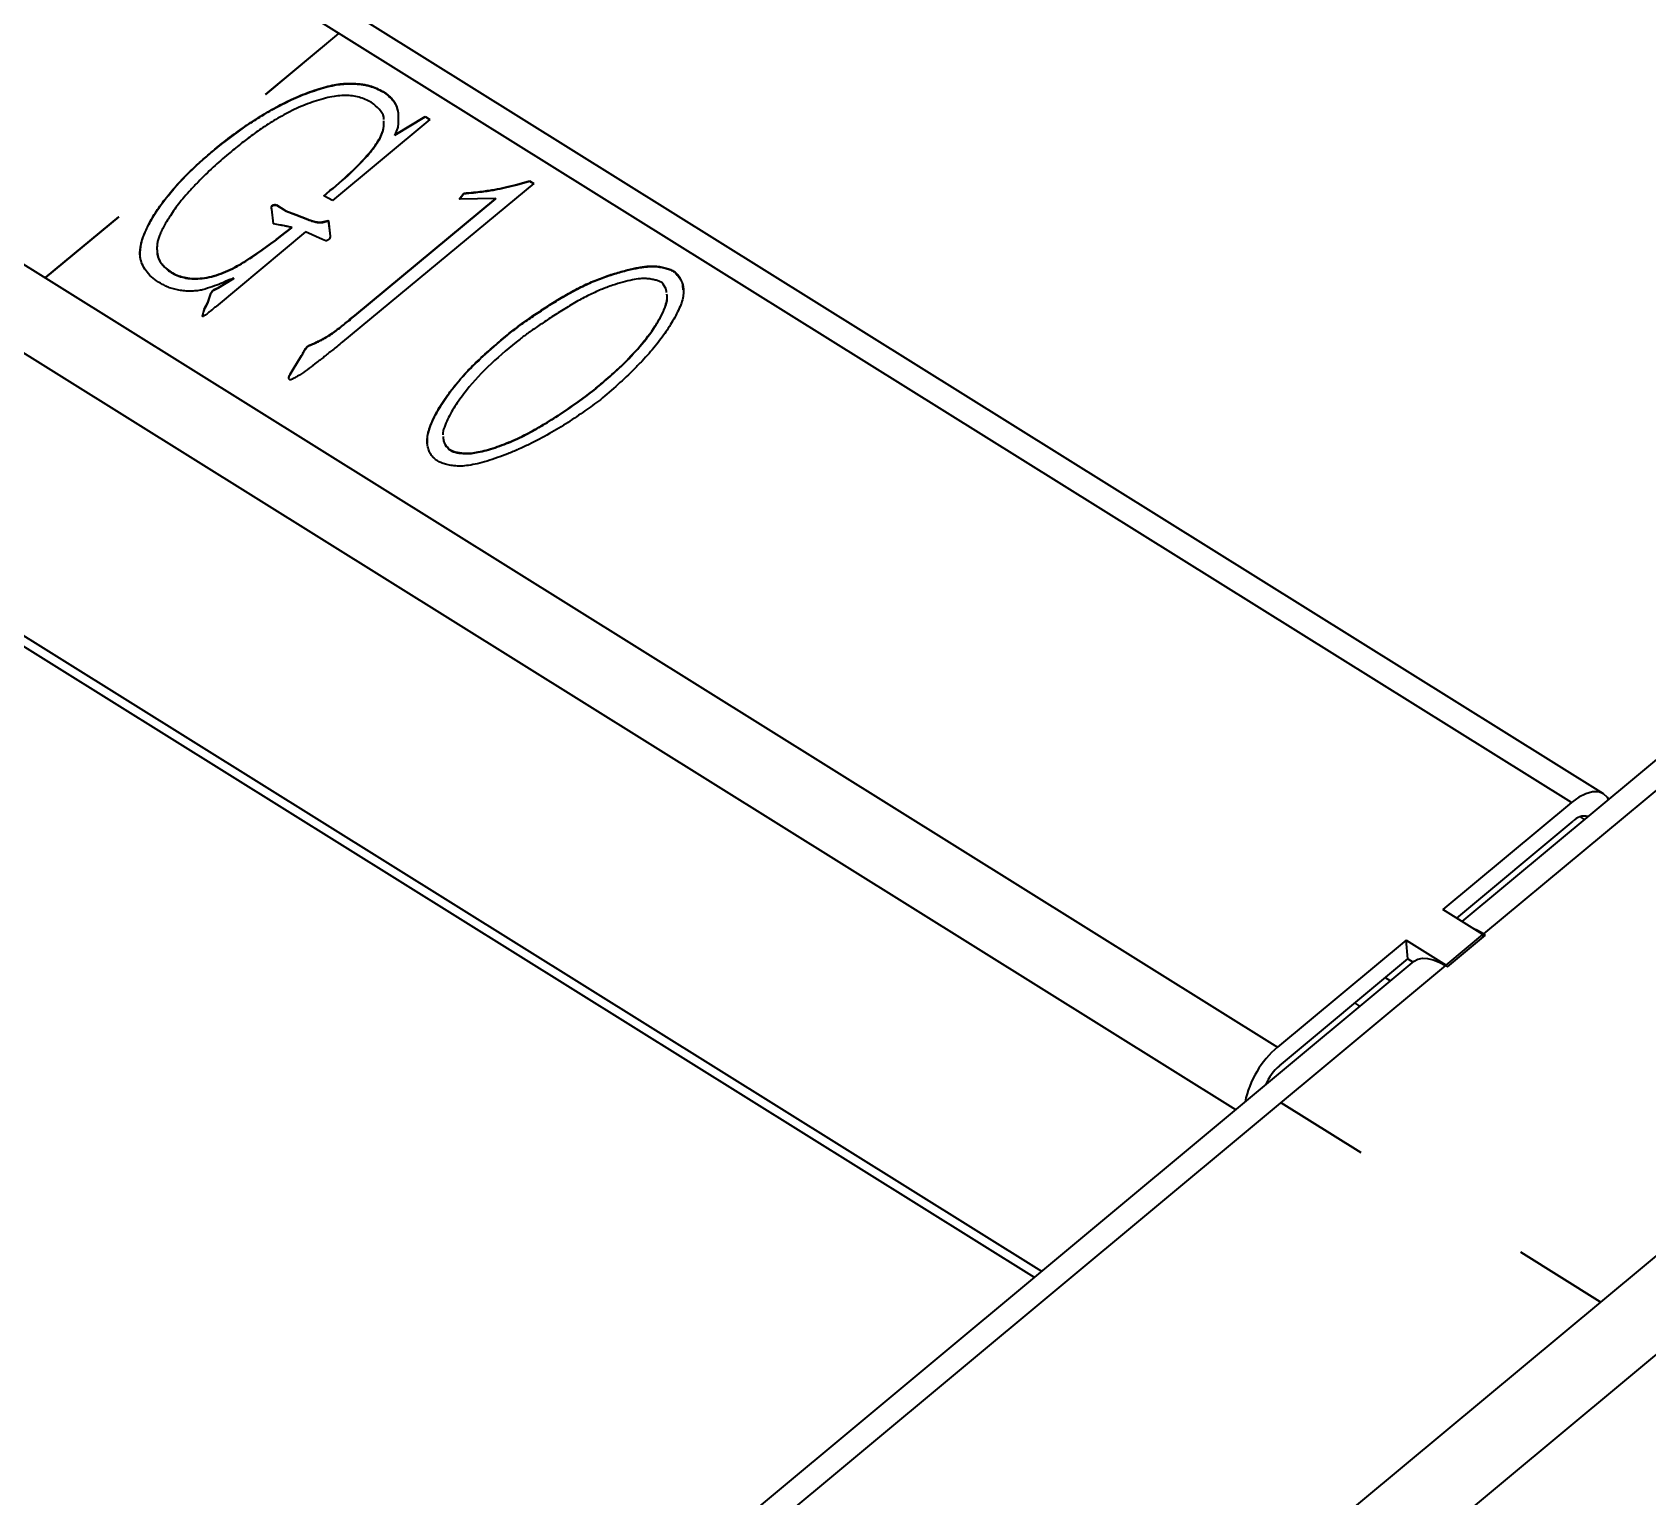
# Model space of a CAD drawing. Header units: millimetres. Extents: x 0 to 14850, y 0 to 10716.
# Drawn here: x 9689 to 10679, y 4542 to 5440 of the extents above; entities that cross this region are included whole.
import ezdxf

# ---------------------------------------------------------------- set-up
doc = ezdxf.new("R2010")
doc.units = ezdxf.units.MM
doc.header["$LTSCALE"] = 50

msp = doc.modelspace()

# ---------------------------------------------------------------- linework, layer by layer
at = {"color": 7, "linetype": 'Continuous', "lineweight": 35}
for p, q in [((8905.561, 3209.42), (12619.694, 6300.715)), ((12646.245, 6262.482), (8932.112, 3171.188)), ((10632.175, 4967.644), (8876.324, 6063.682)), ((10651.878, 4972.98), (8896.027, 6069.018)), ((8696.245, 5913.801), (10452.096, 4817.763)), ((11520.465, 5690.01), (10565.037, 4894.801)), ((11539.738, 5687.33), (10578.34, 4887.153)), ((8697.059, 5679.066), (10302.93, 4676.648)), ((9876.508, 5439.019), (9831.702, 5401.727)), ((9831.727, 5401.711), (9876.532, 5439.004)), ((9876.532, 5439.004), (9876.508, 5439.019)), ((9876.511, 5438.986), (9876.508, 5439.019)), ((9831.702, 5401.727), (9831.727, 5401.711)), ((9903.886, 5403.271), (9903.866, 5403.5)), ((9910.96, 5376.934), (9929.458, 5388.143)), ((9910.98, 5376.705), (9929.479, 5387.913)), ((9929.458, 5388.143), (9932.334, 5386.348)), ((9929.479, 5387.913), (9929.458, 5388.143)), ((9929.479, 5387.913), (9932.185, 5386.224)), ((9821.449, 5383.518), (9821.428, 5383.748)), ((9932.334, 5386.348), (9872.679, 5336.697)), ((9912.565, 5381.063), (9910.96, 5376.934)), ((9910.98, 5376.705), (9910.96, 5376.934)), ((9996.119, 5347.196), (9878.942, 5250.031)), ((9985.757, 5346.586), (9993.492, 5348.836)), ((9985.778, 5346.357), (9993.513, 5348.607)), ((9993.492, 5348.836), (9996.119, 5347.196)), ((9993.513, 5348.607), (9993.492, 5348.836)), ((9993.513, 5348.607), (9995.97, 5347.073)), ((9872.679, 5336.697), (9867.41, 5339.653)), ((9886.338, 5266.269), (9972.854, 5337.966)), ((9886.359, 5266.04), (9972.874, 5337.737)), ((9950.478, 5337.491), (9953.271, 5341.212)), ((9972.854, 5337.966), (9950.478, 5337.491)), ((9950.674, 5337.496), (9953.291, 5340.982)), ((9953.291, 5340.982), (9953.271, 5341.212)), ((9972.874, 5337.737), (9972.854, 5337.966)), ((9985.778, 5346.357), (9985.757, 5346.586)), ((9836.577, 5322.367), (9835.576, 5331.306)), ((9838.461, 5334.018), (9844.212, 5330.428)), ((9838.482, 5333.788), (9838.461, 5334.018)), ((9838.482, 5333.788), (9844.233, 5330.199)), ((9844.212, 5330.428), (9850.294, 5328.199)), ((9844.233, 5330.199), (9844.212, 5330.428)), ((9844.233, 5330.199), (9850.314, 5327.97)), ((9850.294, 5328.199), (9857.65, 5325.222)), ((9850.314, 5327.97), (9850.294, 5328.199)), ((9850.314, 5327.97), (9857.671, 5324.993)), ((9741.685, 5326.805), (9696.879, 5289.513)), ((9696.903, 5289.497), (9741.709, 5326.79)), ((9741.709, 5326.79), (9741.685, 5326.805)), ((9741.688, 5326.772), (9741.685, 5326.805)), ((9856.258, 5317.445), (9801.43, 5271.812)), ((9840.757, 5321.658), (9836.577, 5322.367)), ((9840.918, 5314.812), (9847.787, 5320.168)), ((9840.938, 5314.583), (9847.808, 5319.938)), ((9847.808, 5319.938), (9847.787, 5320.168)), ((9866.686, 5312.837), (9856.258, 5317.445)), ((9857.671, 5324.993), (9857.65, 5325.222)), ((9866.504, 5323.544), (9870.178, 5324.481)), ((9866.525, 5323.314), (9866.504, 5323.544)), ((9866.525, 5323.314), (9870.198, 5324.252)), ((9870.178, 5324.481), (9871.38, 5315.037)), ((9870.198, 5324.252), (9870.178, 5324.481)), ((9870.198, 5324.252), (9871.4, 5314.808)), ((9840.938, 5314.583), (9840.918, 5314.812)), ((9868.582, 5311.985), (9866.686, 5312.837)), ((9696.879, 5289.513), (9696.903, 5289.497)), ((9772.215, 5293.68), (9772.195, 5293.91)), ((9802.838, 5283.428), (9812.183, 5289.138)), ((9802.858, 5283.198), (9812.204, 5288.909)), ((9812.204, 5288.909), (9812.183, 5289.138)), ((10082.741, 5292.577), (10082.72, 5292.806)), ((9796.234, 5274.105), (9797.82, 5278.579)), ((9796.255, 5273.876), (9797.84, 5278.35)), ((9797.84, 5278.35), (9797.82, 5278.579)), ((9799.907, 5282.074), (9802.838, 5283.428)), ((9799.927, 5281.845), (9799.907, 5282.074)), ((9799.927, 5281.845), (9802.858, 5283.198)), ((9802.858, 5283.198), (9802.838, 5283.428)), ((9794.571, 5270.963), (9796.234, 5274.105)), ((9794.591, 5270.734), (9794.571, 5270.963)), ((9794.591, 5270.734), (9796.255, 5273.876)), ((9796.255, 5273.876), (9796.234, 5274.105)), ((9886.359, 5266.04), (9886.338, 5266.269)), ((9981.905, 5255.805), (9981.884, 5256.034)), ((9848.549, 5233.421), (9853.812, 5241.68)), ((9848.569, 5233.192), (9853.833, 5241.45)), ((9853.833, 5241.45), (9853.812, 5241.68)), ((9846.85, 5230.301), (9848.549, 5233.421)), ((9846.871, 5230.071), (9846.85, 5230.301)), ((9846.871, 5230.071), (9848.569, 5233.192)), ((9848.569, 5233.192), (9848.549, 5233.421)), ((10050.035, 5235.367), (10050.014, 5235.596)), ((9944.305, 5184.026), (9944.284, 5184.255)), ((10632.175, 4967.644), (10553.391, 4902.071)), ((10561.852, 4896.789), (10633.201, 4956.174)), ((10577.89, 4886.778), (10553.391, 4902.071)), ((10530.881, 4883.336), (10452.096, 4817.763)), ((10530.881, 4883.336), (10555.38, 4868.043)), ((10531.907, 4871.866), (10530.881, 4883.336)), ((10555.38, 4868.043), (10577.89, 4886.778)), ((10556.155, 4866.903), (10579.565, 4886.388)), ((10578.038, 4885.117), (10577.89, 4886.778)), ((10579.565, 4886.388), (10578.34, 4887.153)), ((10453.122, 4806.293), (10531.907, 4871.866)), ((10531.907, 4871.866), (10535.092, 4869.878)), ((10535.657, 4870.349), (9580.229, 4075.14)), ((10554.93, 4867.668), (9593.532, 4067.491)), ((10554.93, 4867.668), (10556.155, 4866.903)), ((10555.442, 4867.348), (10555.38, 4868.043)), ((10454.342, 4783.591), (10454.319, 4783.572)), ((10454.319, 4783.572), (10503.085, 4753.132)), ((10503.107, 4753.151), (10454.342, 4783.591)), ((10454.345, 4783.556), (10454.342, 4783.591)), ((10503.085, 4753.132), (10503.107, 4753.151)), ((10601.079, 4691.995), (10601.057, 4691.976)), ((10601.057, 4691.976), (10649.822, 4661.536)), ((10649.845, 4661.554), (10601.079, 4691.995)), ((10601.082, 4691.96), (10601.079, 4691.995)), ((10649.822, 4661.536), (10649.845, 4661.554))]:
    msp.add_line(p, q, dxfattribs=at)
at = {"color": 8, "linetype": 'Continuous', "lineweight": 35}
for p, q in [((10426.362, 4779.381), (8675.787, 5872.126)), ((8692.2, 5688.607), (10307.399, 4680.367)), ((10640.206, 4957.365), (10637.699, 4958.929)), ((10518.058, 4860.339), (10521.243, 4858.351)), ((10502.553, 4842.795), (10499.368, 4844.783))]:
    msp.add_line(p, q, dxfattribs=at)
at = {"color": 7, "linetype": 'Continuous', "lineweight": 35, "flags": 128}
for points in [[(10654.975, 4969.657), (10654.238, 4970.792), (10651.804, 4973.026), (10648.693, 4974.172), (10645.027, 4974.186), (10640.946, 4973.067), (10636.606, 4970.858), (10632.175, 4967.644)], [(10578.34, 4887.153), (10574.505, 4889.276), (10572.42, 4890.193)], [(10535.657, 4870.349), (10535.865, 4870.516), (10538.114, 4871.73), (10540.833, 4872.27), (10543.957, 4872.122), (10547.406, 4871.289), (10551.094, 4869.792), (10554.93, 4867.668)]]:
    msp.add_lwpolyline(points, dxfattribs=at)
at = {"color": 7, "linetype": 'Continuous', "lineweight": 35}
for centre, radius, start, end in [((10640.335, 4949.912), 9.492, 77.518519, 138.721875), ((10490.935, 4771.93), 60.075, 130.277976, 168.240458), ((10473.489, 4782.714), 31.158, 130.819744, 157.470445)]:
    msp.add_arc(centre, radius, start, end, dxfattribs=at)
for points, knots in [([(9821.428, 5383.748), (9824.443, 5385.705), (9830.657, 5389.741), (9838.993, 5394.41), (9846.068, 5398.006), (9851.571, 5400.538), (9857.251, 5402.765), (9862.943, 5404.75), (9868.456, 5406.43), (9873.676, 5407.628), (9878.492, 5408.319), (9882.877, 5408.545), (9886.77, 5408.403), (9890.184, 5408.168), (9893.082, 5407.706), (9896.294, 5406.917), (9899.886, 5405.521), (9902.512, 5404.187), (9903.866, 5403.5)], [0, 0, 0, 0, 0.1268755, 0.2615097, 0.3302295, 0.3983294, 0.4663562, 0.5336908, 0.5977572, 0.6554673, 0.7074202, 0.7544068, 0.7966438, 0.8337754, 0.8657992, 0.8935533, 0.9451629, 1, 1, 1, 1]), ([(9821.449, 5383.518), (9824.464, 5385.476), (9830.678, 5389.511), (9839.013, 5394.18), (9846.088, 5397.777), (9851.591, 5400.308), (9857.271, 5402.536), (9862.963, 5404.521), (9868.476, 5406.201), (9873.696, 5407.399), (9878.513, 5408.09), (9882.897, 5408.315), (9886.791, 5408.173), (9890.205, 5407.939), (9893.103, 5407.476), (9896.315, 5406.687), (9899.906, 5405.291), (9902.533, 5403.958), (9903.886, 5403.271)], [0, 0, 0, 0, 0.1268755, 0.2615097, 0.3302295, 0.3983294, 0.4663562, 0.5336908, 0.5977572, 0.6554673, 0.7074202, 0.7544068, 0.7966438, 0.8337754, 0.8657992, 0.8935533, 0.9451629, 1, 1, 1, 1]), ([(9898.053, 5395.87), (9896.926, 5396.572), (9894.738, 5397.936), (9891.008, 5399.486), (9887.052, 5400.503), (9882.865, 5401.101), (9878.352, 5401.129), (9873.506, 5400.611), (9868.326, 5399.492), (9862.889, 5397.907), (9857.362, 5395.919), (9851.879, 5393.712), (9846.647, 5391.2), (9840.023, 5387.633), (9832.307, 5383.017), (9823.984, 5377.148), (9816.233, 5371.288), (9811.359, 5367.278), (9808.929, 5365.279)], [0, 0, 0, 0, 0.0429533, 0.0833737, 0.1232575, 0.1628948, 0.2043947, 0.2498116, 0.2992006, 0.3538057, 0.4112539, 0.4687483, 0.5257988, 0.5829084, 0.6943517, 0.7987664, 0.8996659, 1, 1, 1, 1]), ([(9903.866, 5403.5), (9904.634, 5403), (9906.132, 5402.023), (9908.009, 5400.347), (9909.597, 5398.6), (9911.331, 5396.11), (9912.667, 5392.595), (9913.154, 5388.894), (9913.027, 5385.966), (9913.017, 5384.045), (9912.834, 5382.446), (9912.648, 5381.489), (9912.565, 5381.063)], [0, 0, 0, 0, 0.0935705, 0.1825143, 0.2690925, 0.3543046, 0.5284601, 0.715, 0.80627, 0.8835446, 0.9481365, 1, 1, 1, 1]), ([(9903.886, 5403.271), (9906.018, 5401.652), (9910.283, 5398.414), (9912.536, 5393.786), (9912.697, 5391.321), (9912.709, 5391.143)], [0, 0, 0, 0, 0.4811125, 0.9626341, 1, 1, 1, 1]), ([(9904.266, 5386.424), (9904.268, 5386.456), (9904.377, 5388.282), (9902.509, 5391.792), (9899.539, 5394.51), (9898.053, 5395.87)], [0, 0, 0, 0, 0.0088626, 0.503873, 1, 1, 1, 1]), ([(9768.559, 5285.3), (9766.912, 5286.226), (9763.627, 5288.072), (9759.855, 5291.657), (9757.013, 5295.555), (9755.462, 5299.05), (9754.836, 5301.998), (9754.667, 5304.408), (9754.833, 5307.013), (9755.339, 5309.82), (9756.166, 5312.832), (9757.336, 5316.088), (9758.822, 5319.59), (9760.727, 5323.317), (9762.863, 5327.234), (9765.493, 5331.268), (9768.435, 5335.419), (9772.788, 5340.973), (9778.391, 5347.577), (9785.676, 5354.912), (9793.367, 5361.985), (9801.769, 5369.178), (9811.079, 5376.6), (9817.927, 5381.329), (9821.428, 5383.748)], [0, 0, 0, 0, 0.0403002, 0.08035589, 0.1194723, 0.15735705, 0.17675854, 0.19754225, 0.22012137, 0.24424942, 0.27049177, 0.29895608, 0.33040396, 0.36410791, 0.40024635, 0.43762732, 0.47738624, 0.51863216, 0.59947935, 0.67349709, 0.74692892, 0.82693022, 0.91150208, 1, 1, 1, 1]), ([(9754.795, 5303.039), (9754.924, 5305.423), (9755.225, 5311.027), (9758.842, 5319.646), (9763.778, 5328.777), (9772.231, 5340.426), (9784.737, 5354.21), (9802.021, 5369.588), (9814.973, 5378.875), (9821.449, 5383.518)], [0, 0, 0, 0, 0.0759805, 0.1786065, 0.2812826, 0.3839737, 0.5892683, 0.7946504, 1, 1, 1, 1]), ([(9867.41, 5339.653), (9872.444, 5343.831), (9882.512, 5352.185), (9893.644, 5363.504), (9901.083, 5373.14), (9904.202, 5379.907), (9904.214, 5384.093), (9904.219, 5385.577)], [0, 0, 0, 0, 0.3055083, 0.6109671, 0.7636037, 0.9161732, 1, 1, 1, 1]), ([(9867.43, 5339.424), (9872.465, 5343.601), (9882.533, 5351.955), (9893.664, 5363.275), (9901.103, 5372.911), (9904.222, 5379.678), (9904.235, 5383.864), (9904.239, 5385.348)], [0, 0, 0, 0, 0.3055083, 0.6109671, 0.7636037, 0.9161732, 1, 1, 1, 1]), ([(9808.929, 5365.279), (9805.785, 5362.584), (9799.271, 5357.001), (9791.763, 5349.576), (9785.9, 5343.438), (9781.9, 5338.929), (9778.348, 5334.593), (9775.336, 5330.429), (9772.77, 5326.508), (9770.469, 5322.954), (9768.715, 5319.704), (9767.299, 5316.782), (9766.304, 5314.095), (9765.487, 5311.605), (9765.184, 5309.25), (9765.07, 5306.397), (9765.461, 5303.144), (9766.759, 5299.62), (9768.934, 5296.474), (9771.087, 5294.78), (9772.195, 5293.91)], [0, 0, 0, 0, 0.127726, 0.2645571, 0.3332368, 0.3982819, 0.4589229, 0.5162218, 0.5691346, 0.6169332, 0.6591212, 0.6964719, 0.7300719, 0.7612072, 0.7903915, 0.8174775, 0.8672857, 0.911985, 0.9547325, 1, 1, 1, 1]), ([(9953.271, 5341.212), (9955.245, 5341.38), (9958.946, 5341.696), (9964.08, 5342.267), (9968.425, 5342.857), (9973.248, 5343.628), (9978.939, 5344.905), (9983.423, 5346.011), (9985.757, 5346.586)], [0, 0, 0, 0, 0.1795186, 0.3365151, 0.4679989, 0.5771274, 0.7798212, 1, 1, 1, 1]), ([(9953.291, 5340.982), (9955.265, 5341.151), (9958.966, 5341.467), (9964.1, 5342.037), (9968.445, 5342.627), (9973.268, 5343.399), (9978.959, 5344.676), (9983.443, 5345.781), (9985.778, 5346.357)], [0, 0, 0, 0, 0.1795186, 0.3365151, 0.4679989, 0.5771274, 0.7798212, 1, 1, 1, 1]), ([(9835.576, 5331.306), (9835.428, 5331.813), (9835.205, 5332.575), (9835.531, 5333.642), (9836.317, 5333.952), (9836.935, 5334.191), (9837.695, 5334.199), (9838.179, 5334.084), (9838.461, 5334.018)], [0, 0, 0, 0, 0.3504839, 0.5270843, 0.6470798, 0.7507832, 0.8547742, 1, 1, 1, 1]), ([(9835.387, 5332.135), (9835.373, 5332.195), (9835.32, 5332.423), (9835.382, 5332.825), (9835.567, 5333.369), (9836.242, 5333.694), (9836.945, 5333.972), (9837.756, 5333.962), (9838.24, 5333.846), (9838.482, 5333.788)], [0, 0, 0, 0, 0.0532698, 0.2025341, 0.3479894, 0.5086471, 0.6730289, 0.8363691, 1, 1, 1, 1]), ([(9847.787, 5320.168), (9846.947, 5320.368), (9845.435, 5320.729), (9843.394, 5321.123), (9841.907, 5321.455), (9841.081, 5321.601), (9840.757, 5321.658)], [0, 0, 0, 0, 0.3627987, 0.6524748, 0.8639913, 1, 1, 1, 1]), ([(9857.65, 5325.222), (9858.157, 5325.001), (9859.489, 5324.42), (9861.862, 5323.859), (9864.31, 5323.287), (9865.888, 5323.471), (9866.504, 5323.544)], [0, 0, 0, 0, 0.1914671, 0.5034141, 0.8058512, 1, 1, 1, 1]), ([(9857.671, 5324.993), (9858.177, 5324.772), (9859.51, 5324.191), (9861.883, 5323.629), (9864.33, 5323.057), (9865.908, 5323.242), (9866.525, 5323.314)], [0, 0, 0, 0, 0.1914671, 0.5034141, 0.8058512, 1, 1, 1, 1]), ([(9772.195, 5293.91), (9773.292, 5293.181), (9775.508, 5291.709), (9779.556, 5290.149), (9784.039, 5289.081), (9789.02, 5288.839), (9794.401, 5289.249), (9800.054, 5290.534), (9805.843, 5292.464), (9811.497, 5295.06), (9816.939, 5298.086), (9822.109, 5301.342), (9826.946, 5304.637), (9831.617, 5307.863), (9836.237, 5311.238), (9839.309, 5313.583), (9840.918, 5314.812)], [0, 0, 0, 0, 0.05592847, 0.11296138, 0.1707908, 0.23088314, 0.29540561, 0.36708307, 0.44344252, 0.52330691, 0.60529322, 0.68746741, 0.76684431, 0.84135464, 0.91689275, 1, 1, 1, 1]), ([(9772.215, 5293.68), (9773.312, 5292.952), (9775.529, 5291.48), (9779.577, 5289.92), (9784.06, 5288.852), (9789.041, 5288.609), (9794.422, 5289.019), (9800.074, 5290.305), (9805.864, 5292.234), (9811.518, 5294.831), (9816.96, 5297.856), (9822.129, 5301.113), (9826.967, 5304.408), (9831.638, 5307.634), (9836.257, 5311.008), (9839.329, 5313.354), (9840.938, 5314.583)], [0, 0, 0, 0, 0.05592847, 0.11296138, 0.1707908, 0.23088314, 0.29540561, 0.36708307, 0.44344252, 0.52330691, 0.60529322, 0.68746741, 0.76684431, 0.84135464, 0.91689275, 1, 1, 1, 1]), ([(9871.38, 5315.037), (9871.35, 5314.617), (9871.293, 5313.818), (9870.47, 5312.845), (9869.589, 5312.115), (9868.864, 5312.021), (9868.582, 5311.985)], [0, 0, 0, 0, 0.3162875, 0.6016237, 0.8455308, 1, 1, 1, 1]), ([(9765.249, 5305.839), (9765.238, 5305.728), (9765.017, 5303.382), (9766.586, 5298.767), (9770.34, 5295.375), (9772.215, 5293.68)], [0, 0, 0, 0, 0.0242917, 0.5126262, 1, 1, 1, 1]), ([(9812.183, 5289.138), (9811.231, 5288.771), (9808.941, 5287.888), (9805.157, 5286.143), (9800.295, 5284.257), (9795.668, 5282.677), (9791.55, 5281.615), (9788.205, 5281.185), (9784.752, 5281.092), (9781.237, 5281.307), (9777.758, 5281.819), (9774.458, 5282.704), (9771.327, 5283.802), (9769.479, 5284.802), (9768.559, 5285.3)], [0, 0, 0, 0, 0.0669309, 0.1608946, 0.2773114, 0.4088318, 0.4785325, 0.5495225, 0.621851, 0.6974702, 0.7746518, 0.8495855, 0.925122, 1, 1, 1, 1]), ([(9981.884, 5256.034), (9984.11, 5257.718), (9988.657, 5261.161), (9995.934, 5266.268), (10003.79, 5271.435), (10012.005, 5276.662), (10020.543, 5281.547), (10029.164, 5285.88), (10037.822, 5289.456), (10045.042, 5291.848), (10050.617, 5293.42), (10054.459, 5294.404), (10058, 5295.179), (10061.237, 5295.798), (10064.178, 5296.248), (10066.841, 5296.502), (10069.2, 5296.562), (10071.874, 5296.393), (10074.776, 5295.909), (10077.894, 5295.156), (10080.572, 5294.152), (10082.021, 5293.244), (10082.72, 5292.806)], [0, 0, 0, 0, 0.0791712, 0.1618012, 0.2492311, 0.3402747, 0.4308888, 0.5170824, 0.5988196, 0.6770001, 0.713844, 0.7476644, 0.7785147, 0.806224, 0.831423, 0.8539028, 0.8738343, 0.8911255, 0.9222864, 0.950136, 0.975947, 1, 1, 1, 1]), ([(9981.905, 5255.805), (9984.13, 5257.489), (9988.678, 5260.931), (9995.955, 5266.039), (10003.81, 5271.205), (10012.026, 5276.432), (10020.563, 5281.317), (10029.184, 5285.65), (10037.842, 5289.226), (10045.062, 5291.618), (10050.637, 5293.19), (10054.479, 5294.174), (10058.021, 5294.95), (10061.257, 5295.568), (10064.199, 5296.019), (10066.862, 5296.272), (10069.221, 5296.332), (10071.895, 5296.163), (10074.796, 5295.68), (10077.914, 5294.927), (10080.593, 5293.923), (10082.042, 5293.015), (10082.741, 5292.577)], [0, 0, 0, 0, 0.0791712, 0.1618012, 0.2492311, 0.3402747, 0.4308888, 0.5170824, 0.5988196, 0.6770001, 0.713844, 0.7476644, 0.7785147, 0.806224, 0.831423, 0.8539028, 0.8738343, 0.8911255, 0.9222864, 0.950136, 0.975947, 1, 1, 1, 1]), ([(10074.546, 5286.364), (10073.962, 5286.676), (10072.734, 5287.33), (10070.484, 5288.015), (10067.866, 5288.529), (10064.761, 5288.924), (10060.9, 5288.861), (10056.209, 5288.055), (10050.622, 5286.679), (10044.181, 5284.699), (10037.107, 5282.054), (10029.683, 5278.611), (10021.88, 5274.528), (10014.096, 5269.758), (10006.493, 5264.864), (9999.441, 5260.21), (9993.238, 5255.892), (9989.459, 5253.081), (9987.675, 5251.754)], [0, 0, 0, 0, 0.0217107, 0.0456219, 0.0723008, 0.1021573, 0.1384444, 0.1841699, 0.24067, 0.3078257, 0.3841625, 0.4674082, 0.5582214, 0.6572676, 0.7562716, 0.8465377, 0.9275898, 1, 1, 1, 1]), ([(10082.72, 5292.806), (10083.282, 5292.298), (10084.469, 5291.226), (10085.716, 5289.217), (10086.812, 5286.897), (10087.715, 5284.21), (10088.12, 5281.108), (10087.688, 5277.592), (10086.66, 5273.682), (10084.133, 5267.934), (10080.043, 5260.571), (10075.133, 5253.249), (10070.567, 5247.415), (10066.739, 5242.869), (10062.414, 5238.223), (10056.207, 5231.788), (10047.732, 5223.843), (10040.546, 5217.675), (10036.946, 5214.585)], [0, 0, 0, 0, 0.0227284, 0.0480059, 0.0760677, 0.107769, 0.143167, 0.1821518, 0.2268697, 0.2769301, 0.3836685, 0.4913303, 0.5473754, 0.6062278, 0.667909, 0.7329896, 0.8662223, 1, 1, 1, 1]), ([(10082.741, 5292.577), (10084.507, 5290.517), (10087.29, 5287.272), (10087.438, 5283.401), (10087.492, 5281.986)], [0, 0, 0, 0, 0.63448607, 1, 1, 1, 1]), ([(9797.82, 5278.579), (9798.043, 5279.289), (9798.437, 5280.543), (9799.462, 5281.611), (9799.907, 5282.074)], [0, 0, 0, 0, 0.5657763, 1, 1, 1, 1]), ([(9797.84, 5278.35), (9798.063, 5279.059), (9798.457, 5280.314), (9799.482, 5281.381), (9799.927, 5281.845)], [0, 0, 0, 0, 0.5657763, 1, 1, 1, 1]), ([(10050.014, 5235.596), (10053.824, 5239.474), (10061.443, 5247.227), (10069.361, 5257.639), (10074.546, 5266.341), (10077.022, 5272.325), (10078.197, 5276.754), (10077.784, 5278.785), (10077.679, 5279.3)], [0, 0, 0, 0, 0.29024978, 0.58038825, 0.72555487, 0.87055795, 0.96718891, 1, 1, 1, 1]), ([(10050.035, 5235.367), (10053.845, 5239.244), (10061.463, 5246.997), (10069.381, 5257.41), (10074.566, 5266.111), (10077.042, 5272.095), (10078.217, 5276.525), (10077.804, 5278.555), (10077.699, 5279.07)], [0, 0, 0, 0, 0.29024978, 0.58038825, 0.72555487, 0.87055795, 0.96718891, 1, 1, 1, 1]), ([(10077.528, 5280.224), (10077.461, 5280.931), (10077.248, 5283.171), (10075.644, 5285.067), (10074.546, 5286.364)], [0, 0, 0, 0, 0.31574779, 1, 1, 1, 1]), ([(9801.43, 5271.812), (9800.803, 5271.285), (9799.624, 5270.294), (9797.941, 5268.956), (9796.52, 5267.827), (9795.394, 5266.927), (9794.477, 5266.245), (9793.841, 5265.87), (9793.428, 5265.524), (9792.794, 5265.729), (9793.431, 5266.936), (9793.548, 5268.2), (9793.95, 5269.744), (9794.399, 5270.625), (9794.571, 5270.963)], [0, 0, 0, 0, 0.1462321, 0.2748402, 0.3807624, 0.4665218, 0.5322678, 0.5754245, 0.601747, 0.6097199, 0.6775596, 0.7999633, 0.9231951, 1, 1, 1, 1]), ([(9793.113, 5266.062), (9793.15, 5266.161), (9793.311, 5266.59), (9793.697, 5268.161), (9794.202, 5269.613), (9794.591, 5270.734)], [0, 0, 0, 0, 0.0639203, 0.2778623, 1, 1, 1, 1]), ([(9853.812, 5241.68), (9854.245, 5242.498), (9854.992, 5243.914), (9856.068, 5245.705), (9856.824, 5246.849), (9857.592, 5247.656), (9858.946, 5248.056), (9860.621, 5248.863), (9862.883, 5249.82), (9865.375, 5251.055), (9867.988, 5252.467), (9870.694, 5254.053), (9873.48, 5256.001), (9876.078, 5257.864), (9878.428, 5259.79), (9880.696, 5261.621), (9883.402, 5263.811), (9885.309, 5265.407), (9886.338, 5266.269)], [0, 0, 0, 0, 0.076319, 0.1319609, 0.1693655, 0.1869914, 0.2144928, 0.2583566, 0.3139985, 0.3785449, 0.44759, 0.5180405, 0.5961082, 0.6894677, 0.7464037, 0.8178283, 0.9016721, 1, 1, 1, 1]), ([(9853.833, 5241.45), (9854.265, 5242.269), (9855.013, 5243.684), (9856.089, 5245.475), (9856.844, 5246.62), (9857.613, 5247.427), (9858.967, 5247.827), (9860.642, 5248.633), (9862.903, 5249.591), (9865.396, 5250.826), (9868.008, 5252.238), (9870.715, 5253.823), (9873.5, 5255.772), (9876.098, 5257.635), (9878.448, 5259.561), (9880.716, 5261.391), (9883.423, 5263.581), (9885.33, 5265.178), (9886.359, 5266.04)], [0, 0, 0, 0, 0.076319, 0.1319609, 0.1693655, 0.1869914, 0.2144928, 0.2583566, 0.3139985, 0.3785449, 0.44759, 0.5180405, 0.5961082, 0.6894677, 0.7464037, 0.8178283, 0.9016721, 1, 1, 1, 1]), ([(9878.942, 5250.031), (9877.859, 5249.171), (9875.783, 5247.522), (9872.886, 5245.117), (9870.163, 5243.002), (9867.806, 5241.052), (9865.652, 5239.372), (9863.76, 5237.926), (9862.215, 5236.654), (9859.661, 5234.748), (9856.09, 5232.183), (9852.342, 5229.531), (9849.454, 5227.849), (9848.023, 5227.086), (9846.659, 5226.707), (9846.29, 5227.078), (9846.14, 5227.228)], [0, 0, 0, 0, 0.1036595, 0.1987555, 0.2842564, 0.3611906, 0.4296033, 0.4884057, 0.5386331, 0.5803565, 0.7249894, 0.8625637, 0.9201895, 0.9604083, 0.983938, 1, 1, 1, 1]), ([(9935.897, 5177.946), (9935.315, 5178.435), (9934.089, 5179.466), (9932.731, 5181.428), (9931.7, 5183.789), (9930.895, 5186.556), (9930.654, 5189.817), (9931.129, 5193.544), (9932.333, 5197.759), (9934.269, 5202.366), (9936.708, 5207.286), (9939.763, 5212.328), (9943.269, 5217.478), (9947.224, 5222.654), (9951.519, 5227.718), (9955.832, 5232.618), (9960.405, 5237.16), (9964.988, 5241.43), (9969.511, 5245.435), (9973.846, 5249.191), (9977.935, 5252.704), (9980.6, 5254.951), (9981.884, 5256.034)], [0, 0, 0, 0, 0.0225608, 0.0475338, 0.0757703, 0.1081361, 0.1445971, 0.1867205, 0.2343996, 0.2890322, 0.3477299, 0.4088071, 0.4722193, 0.5385091, 0.6050204, 0.6691859, 0.7309456, 0.790938, 0.8480824, 0.9020327, 0.9528033, 1, 1, 1, 1]), ([(9930.869, 5188.068), (9930.903, 5189.787), (9930.974, 5193.35), (9933.406, 5200.499), (9937.785, 5209.318), (9945.541, 5220.548), (9955.456, 5232.395), (9968.338, 5244.315), (9977.382, 5251.975), (9981.905, 5255.805)], [0, 0, 0, 0, 0.066884, 0.1386587, 0.2821708, 0.4257301, 0.6171403, 0.8085421, 1, 1, 1, 1]), ([(9987.675, 5251.754), (9981.628, 5246.818), (9969.537, 5236.948), (9956.802, 5223.222), (9948.293, 5211.633), (9943.812, 5204.06), (9941.278, 5197.868), (9940.094, 5194.59), (9940.368, 5192.994), (9940.372, 5192.976)], [0, 0, 0, 0, 0.2855082, 0.570914, 0.7137079, 0.8564769, 0.9278628, 0.9991583, 1, 1, 1, 1]), ([(9846.14, 5227.228), (9846.126, 5227.285), (9846.06, 5227.535), (9845.945, 5228.09), (9846.079, 5229.103), (9846.557, 5229.846), (9846.85, 5230.301)], [0, 0, 0, 0, 0.05542297, 0.24418679, 0.53682845, 1, 1, 1, 1]), ([(9846.157, 5228.141), (9846.14, 5228.347), (9846.085, 5229.018), (9846.549, 5229.64), (9846.871, 5230.071)], [0, 0, 0, 0, 0.3054329, 1, 1, 1, 1]), ([(9944.284, 5184.255), (9944.789, 5183.949), (9945.872, 5183.292), (9947.934, 5182.543), (9950.508, 5182.116), (9953.492, 5181.749), (9957.053, 5181.753), (9961.18, 5182.374), (9965.9, 5183.426), (9971.101, 5184.94), (9976.545, 5186.835), (9982.02, 5189.021), (9987.427, 5191.45), (9994.571, 5195.042), (10003.288, 5200.105), (10013.526, 5206.502), (10023.113, 5213.16), (10030.677, 5218.744), (10036.309, 5223.392), (10040.694, 5227.148), (10045.301, 5231.241), (10048.409, 5234.113), (10050.014, 5235.596)], [0, 0, 0, 0, 0.0154055, 0.0330908, 0.0532551, 0.0762527, 0.1028047, 0.134001, 0.1709893, 0.2136221, 0.2591966, 0.3055986, 0.3526384, 0.4004538, 0.4983903, 0.5998967, 0.6996779, 0.7921486, 0.8386806, 0.888514, 0.9424034, 1, 1, 1, 1]), ([(9944.305, 5184.026), (9944.809, 5183.72), (9945.893, 5183.062), (9947.955, 5182.313), (9950.528, 5181.886), (9953.512, 5181.519), (9957.074, 5181.524), (9961.201, 5182.144), (9965.921, 5183.197), (9971.122, 5184.71), (9976.566, 5186.606), (9982.041, 5188.791), (9987.447, 5191.221), (9994.591, 5194.813), (10003.308, 5199.875), (10013.547, 5206.273), (10023.133, 5212.931), (10030.697, 5218.515), (10036.329, 5223.163), (10040.714, 5226.919), (10045.322, 5231.012), (10048.43, 5233.883), (10050.035, 5235.367)], [0, 0, 0, 0, 0.0154055, 0.0330908, 0.0532551, 0.0762527, 0.1028047, 0.134001, 0.1709893, 0.2136221, 0.2591966, 0.3055986, 0.3526384, 0.4004538, 0.4983903, 0.5998967, 0.6996779, 0.7921486, 0.8386806, 0.888514, 0.9424034, 1, 1, 1, 1]), ([(10036.946, 5214.585), (10033.792, 5212.276), (10027.322, 5207.54), (10017.012, 5200.511), (10005.636, 5193.616), (9995.379, 5188.172), (9986.74, 5184.202), (9980.302, 5181.439), (9973.88, 5179.089), (9967.677, 5176.984), (9961.765, 5175.355), (9956.363, 5174.28), (9951.539, 5173.804), (9947.331, 5173.982), (9943.7, 5174.56), (9940.607, 5175.443), (9937.94, 5176.504), (9936.56, 5177.479), (9935.897, 5177.946)], [0, 0, 0, 0, 0.11001528, 0.2257004, 0.34728349, 0.47402647, 0.53790113, 0.59921163, 0.65838416, 0.71563492, 0.76860722, 0.81518359, 0.85513222, 0.89032557, 0.92176461, 0.95003448, 0.97602187, 1, 1, 1, 1]), ([(9940.529, 5192.052), (9940.603, 5190.765), (9940.772, 5187.869), (9943.03, 5185.546), (9944.284, 5184.255)], [0, 0, 0, 0, 0.44433246, 1, 1, 1, 1]), ([(9940.549, 5191.823), (9940.624, 5190.536), (9940.792, 5187.64), (9943.05, 5185.317), (9944.305, 5184.026)], [0, 0, 0, 0, 0.4443325, 1, 1, 1, 1])]:
    msp.add_open_spline(points, degree=3, knots=knots, dxfattribs=at)

doc.saveas('drawing.dxf')
